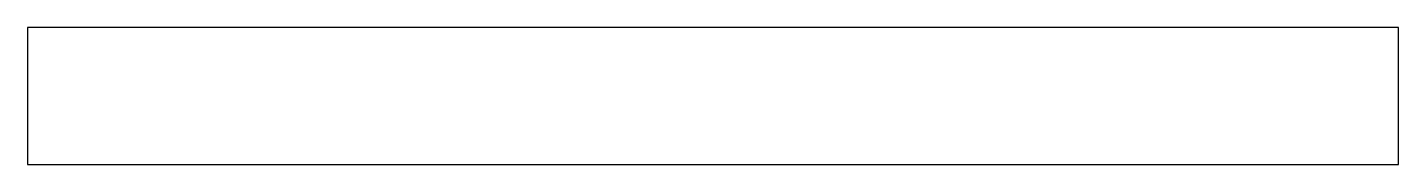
# Model space of a CAD drawing. Header units: millimetres. Extents: x 0 to 100, y 0 to 10.
import ezdxf

# ---------------------------------------------------------------- set-up
doc = ezdxf.new("R2010")
doc.units = ezdxf.units.MM
doc.layers.add('Body', color=7, linetype='CONTINUOUS')

msp = doc.modelspace()

# ---------------------------------------------------------------- linework, layer by layer
at = {"layer": 'Body'}
for p, q in [((0, 10), (0, 10, 30)), ((100, 10), (0, 10)), ((100, 10, 30), (0, 10, 30)), ((0, 10), (0, 10, 30)), ((0, 10), (0, 0)), ((0, 10, 30), (0, 0, 30)), ((100, 10), (0, 10)), ((0, 10), (0, 0)), ((100, 10, 30), (0, 10, 30)), ((0, 10, 30), (0, 0, 30)), ((100, 10), (100, 10, 30)), ((100, 0), (100, 10)), ((100, 0, 30), (100, 10, 30)), ((100, 10), (100, 10, 30)), ((100, 0), (100, 10)), ((100, 0, 30), (100, 10, 30)), ((0, 0), (0, 0, 30)), ((0, 0), (100, 0)), ((0, 0, 30), (100, 0, 30)), ((0, 0), (0, 0, 30)), ((0, 0), (100, 0)), ((0, 0, 30), (100, 0, 30)), ((100, 0), (100, 0, 30)), ((100, 0), (100, 0, 30))]:
    msp.add_line(p, q, dxfattribs=at)

doc.saveas('drawing.dxf')
